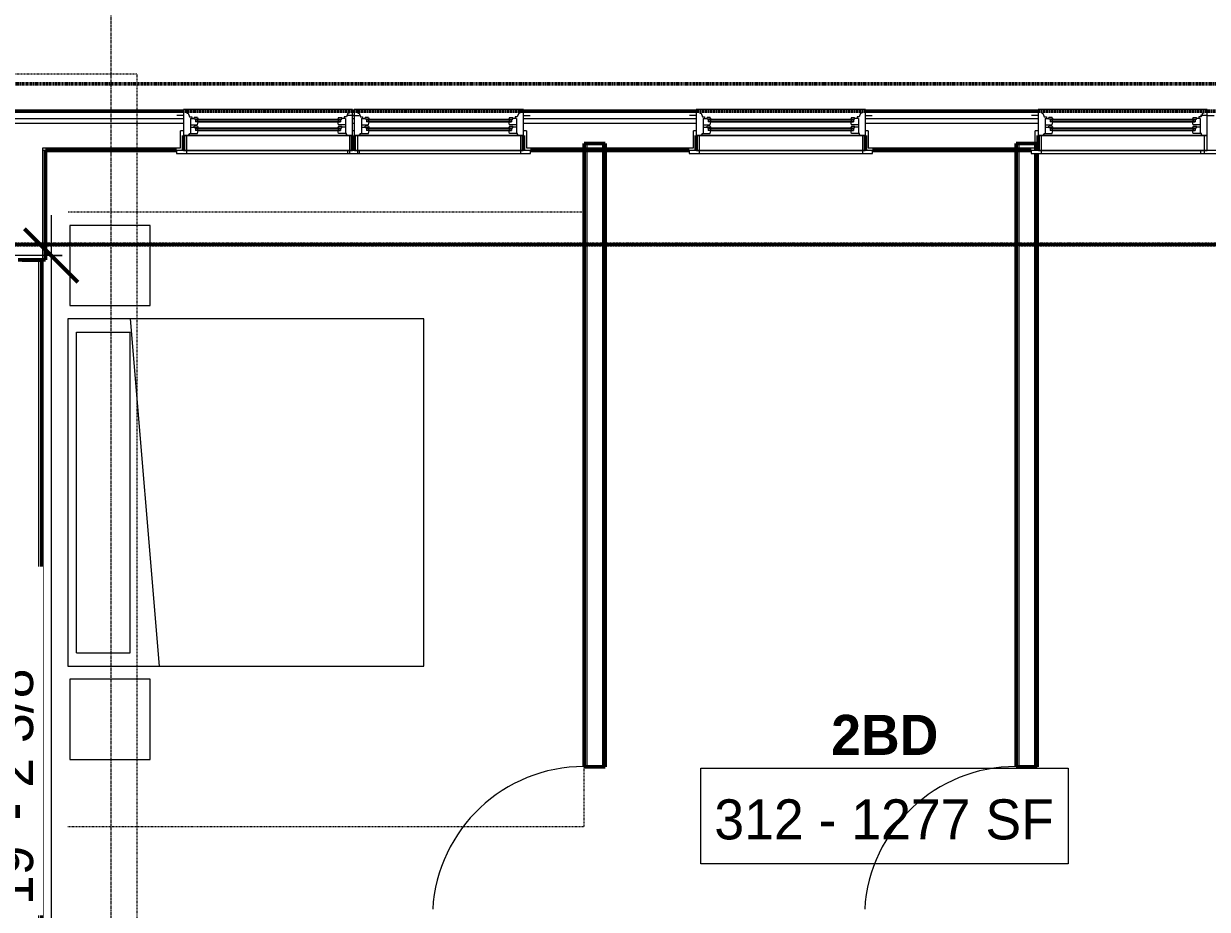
# Model space of a CAD drawing. Header units: inches. Extents: x -4217 to -1814, y 9706 to 12425.
# Drawn here: x -2520 to -2254.1, y 11939.3 to 12138.2 of the extents above; entities that cross this region are included whole.
import ezdxf

# ---------------------------------------------------------------- set-up
doc = ezdxf.new("R2010")
doc.units = ezdxf.units.IN
doc.header["$MEASUREMENT"] = 0
for name, pattern in [('Aligning Line 1_8_', [0.25, 0.125, -0.125]), ('Dash', [0.25, 0.125, -0.125]), ('Dash 1_16_', [0.125, 0.0625, -0.0625]), ('Double Dash 3_8_', [1, 0.375, -0.125, 0.125, -0.125, 0.125, -0.125]), ('Grid Line 1_2_', [0.875, 0.5, -0.125, 0.125, -0.125])]:
    doc.linetypes.add(name, pattern=pattern)
for name, color, linetype, lineweight in [('A-ANNO-DIMS', 211, 'Continuous', 9), ('A-ANNO-DIMS-96', 211, 'Continuous', 9), ('A-AREA-IDEN', 2, 'Continuous', 9), ('A-DOOR-1', 250, 'Continuous', 9), ('A-GLAZ-1', 250, 'Continuous', 9), ('A-GLAZ-2', 90, 'Continuous', 20), ('A-WALL', 113, 'Continuous', 13), ('A-WALL-11', 113, 'Continuous', 50), ('A-WALL-3', 10, 'Continuous', 50), ('A-WALL-4', 50, 'Continuous', 13), ('C-PROP-LINE-1', 10, 'Double Dash 3_8_', 50), ('C-PROP-LINE-2', 91, 'Dash 1_16_', 50), ('G-ANNO-SYMB-1', 147, 'Aligning Line 1_8_', 9), ('I-FURN-1', 250, 'Continuous', 9), ('I-FURN-HDLN-1', 250, 'Dash', 9), ('S-GRID-1', 1, 'Grid Line 1_2_', 9)]:
    doc.layers.add(name, color=color, linetype=linetype, lineweight=lineweight)
doc.styles.add('Century Gothic', font='ufonts.com_century-gothic.ttf', dxfattribs={"height": 9})
doc.styles.add('Century Gothic_B', font='GOTHICB.TTF', dxfattribs={"height": 9})
doc.dimstyles.new('OD__1_8__Tol__', dxfattribs={"dimscale": 12, "dimtxt": 9.397514, "dimasz": 1, "dimexe": 0.75, "dimexo": 0.5, "dimgap": 0.125, "dimtad": 1, "dimdec": 3, "dimrnd": 0.125, "dimzin": 3, "dimdsep": 46, "dimlunit": 4, "dimtxsty": 'Century Gothic', "dimblk1": 'OBLIQUE', "dimblk2": 'OBLIQUE', "dimsah": 1, "dimcen": 0.09, "dimdle": 0.75, "dimazin": 0, "dimtfac": 1, "dimtdec": 4, "dimtix": 1, "dimtmove": 0, "dimatfit": 3, "dimfxl": 1, "dimtvp": 1, "dimtfill": 1, "dimfrac": 2, "dimtolj": 1, "dimtzin": 0, "dimarcsym": 2})

# ---------------------------------------------------------------- blocks, each defined once
blk = doc.blocks.new('DIMBLOCK4-FLOOR PLAN - 3RD FLOOR')
at = {"layer": 'A-ANNO-DIMS-96'}
for p, q in [((-2935.52, 12116.34), (-2935.52, 12244.86)), ((-2072.36, 12120.15), (-2072.36, 12244.86)), ((-2935.52, 12235.86), (-2063.36, 12235.86)), ((-2935.52, 12235.86), (-2935.52, 12116.34)), ((-2072.36, 12235.86), (-2072.36, 12120.15))]:
    blk.add_line(p, q, dxfattribs=at)
at = {"layer": 'A-ANNO-DIMS-96', "lineweight": 50}
for p, q in [((-2935.52, 12235.86), (-2929.52, 12241.86)), ((-2072.36, 12235.86), (-2066.36, 12241.86)), ((-2935.52, 12235.86), (-2941.52, 12229.86)), ((-2072.36, 12235.86), (-2078.36, 12229.86))]:
    blk.add_line(p, q, dxfattribs=at)
at = {"layer": 'A-ANNO-DIMS-96', "color": 0, "insert": (-2538.18, 12248.89), "char_height": 9, "width": 82.1611, "attachment_point": 1, "line_spacing_factor": 0.984502, "style": 'Century Gothic', "bg_fill": 3, "box_fill_scale": 1.25, "bg_fill_color": 256, "bg_fill_true_color": 13158600, "bg_fill_transparency": 0}
blk.add_mtext('71\' - 11 1/8"', dxfattribs=at)
blk = doc.blocks.new('_Oblique')
at = {"color": 0, "linetype": 'ByBlock', "lineweight": -2}
blk.add_line((-0.5, -0.5), (0.5, 0.5), dxfattribs=at)
blk = doc.blocks.new('DIMBLOCK21-FLOOR PLAN - 3RD FLOOR')
at = {"layer": 'A-ANNO-DIMS-96'}
for p, q in [((-2513.86, 12095.19), (-2513.86, 11846.79)), ((-2511.38, 12086.19), (-2522.86, 12086.19)), ((-2513.86, 12086.19), (-2511.38, 12086.19)), ((-2511.38, 11855.79), (-2522.86, 11855.79)), ((-2513.86, 11855.79), (-2511.38, 11855.79))]:
    blk.add_line(p, q, dxfattribs=at)
at = {"layer": 'A-ANNO-DIMS-96', "lineweight": 50}
for p, q in [((-2513.86, 12086.19), (-2519.86, 12092.19)), ((-2513.86, 12086.19), (-2507.86, 12080.19)), ((-2513.86, 11855.79), (-2519.86, 11861.79)), ((-2513.86, 11855.79), (-2507.86, 11849.79))]:
    blk.add_line(p, q, dxfattribs=at)
at = {"layer": 'A-ANNO-DIMS-96', "color": 0, "insert": (-2526.9, 11940.26), "char_height": 9, "width": 73.7481, "attachment_point": 1, "rotation": 90, "line_spacing_factor": 0.984502, "style": 'Century Gothic', "bg_fill": 3, "box_fill_scale": 1.25, "bg_fill_color": 256, "bg_fill_true_color": 13158600, "bg_fill_transparency": 0}
blk.add_mtext('19\' - 2 3/8"', dxfattribs=at)

msp = doc.modelspace()

# ---------------------------------------------------------------- linework, layer by layer
at = {"layer": 'A-AREA-IDEN', "flags": 128}
msp.add_lwpolyline([(-2367.86007, 11971.02985), (-2285.36243, 11971.02985), (-2285.36243, 11949.53379), (-2367.86007, 11949.53379)], close=True, dxfattribs=at)
at = {"layer": 'A-DOOR-1'}
for centre in [(-2394.12374, 11937.32991), (-2297.07374, 11937.32991)]:
    msp.add_arc(centre, 34.06659, 90, 176.634313, dxfattribs=at)
at = {"layer": 'A-WALL'}
msp.add_line((-2516.57374, 11724.7394), (-2516.57374, 12085.1519), dxfattribs=at)
at = {"layer": 'A-WALL-11'}
for p, q in [((-2515.94874, 12085.1519), (-2520.32374, 12085.1519)), ((-2515.94874, 11837.1894), (-2515.94874, 12085.1519))]:
    msp.add_line(p, q, dxfattribs=at)
at = {"layer": 'A-WALL-3'}
for p, q in [((-2394.12374, 11971.32991), (-2389.37374, 11971.32991)), ((-2297.07374, 11971.32991), (-2292.32374, 11971.32991))]:
    msp.add_line(p, q, dxfattribs=at)
at = {"layer": 'I-FURN-1'}
for p, q in [((-2491.62374, 12074.92807), (-2491.62374, 12092.92807)), ((-2496.12374, 12071.92807), (-2489.54412, 11993.92807)), ((-2430.12374, 11993.92807), (-2430.12374, 12071.92807)), ((-2496.12374, 11996.92807), (-2496.12374, 12068.92807)), ((-2491.62374, 11972.99623), (-2491.62374, 11990.99623))]:
    msp.add_line(p, q, dxfattribs=at)
at = {"layer": 'I-FURN-HDLN-1'}
msp.add_line((-2394.12374, 11957.92807), (-2394.12374, 11971.32991), dxfattribs=at)

# ---------------------------------------------------------------- texts
at = {"layer": 'A-AREA-IDEN', "char_height": 9, "attachment_point": 1}
for s, insert, width, style in [('2BD', (-2338.61125, 11982.998), 28.785, 'Century Gothic_B'), ('312 - 1277 SF', (-2364.86007, 11964.02985), 92.415, 'Century Gothic')]:
    msp.add_mtext(s, dxfattribs=dict(at, insert=insert, width=width, style=style))

# ---------------------------------------------------------------- dimensions: what is measured, and where the dimension line sits
at = {"layer": 'A-ANNO-DIMS'}
dim = msp.add_linear_dim(base=(-2072.3612366797, 12235.8569580195), p1=(-2935.5237366792, 12110.3393961105), p2=(-2072.3612366797, 12114.1518961105), dimstyle='OD__1_8__Tol__', override={"dimpost": '<>', "dimfxl": 863.17092}, dxfattribs=at)
dim.commit()
dim.dimension.update_dxf_attribs({"geometry": 'DIMBLOCK4-FLOOR PLAN - 3RD FLOOR', "text_midpoint": (-2503.9424866795, 12242.5819750534)})

# ---------------------------------------------------------------- next in the draw order: linework, layer by layer
at = {"layer": 'A-GLAZ-1'}
for p, q in [((-2481.41671, 12116.6519), (-2480.82296, 12116.6519)), ((-2481.41671, 12116.2769), (-2480.82296, 12116.2769)), ((-2481.41671, 12114.7144), (-2480.82296, 12114.7144)), ((-2480.94796, 12116.6519), (-2480.94796, 12116.2769)), ((-2480.94796, 12114.7144), (-2480.94796, 12114.3394)), ((-2480.82296, 12116.7769), (-2449.42452, 12116.7769)), ((-2480.82296, 12116.6519), (-2449.42452, 12116.6519)), ((-2480.82296, 12116.2769), (-2449.42452, 12116.2769)), ((-2480.82296, 12116.1519), (-2449.42452, 12116.1519)), ((-2480.82296, 12114.8394), (-2449.42452, 12114.8394)), ((-2480.82296, 12114.7144), (-2449.42452, 12114.7144)), ((-2448.83077, 12116.6519), (-2449.42452, 12116.6519)), ((-2448.83077, 12116.2769), (-2449.42452, 12116.2769)), ((-2448.83077, 12114.7144), (-2449.42452, 12114.7144)), ((-2449.29952, 12116.6519), (-2449.29952, 12116.2769)), ((-2449.29952, 12114.7144), (-2449.29952, 12114.3394)), ((-2443.01671, 12116.6519), (-2442.42296, 12116.6519)), ((-2443.01671, 12116.2769), (-2442.42296, 12116.2769)), ((-2443.01671, 12114.7144), (-2442.42296, 12114.7144)), ((-2442.54796, 12116.6519), (-2442.54796, 12116.2769)), ((-2442.54796, 12114.7144), (-2442.54796, 12114.3394)), ((-2442.42296, 12116.7769), (-2411.02452, 12116.7769)), ((-2442.42296, 12116.6519), (-2411.02452, 12116.6519)), ((-2442.42296, 12116.2769), (-2411.02452, 12116.2769)), ((-2442.42296, 12116.1519), (-2411.02452, 12116.1519)), ((-2442.42296, 12114.8394), (-2411.02452, 12114.8394)), ((-2442.42296, 12114.7144), (-2411.02452, 12114.7144)), ((-2410.43077, 12116.6519), (-2411.02452, 12116.6519)), ((-2410.43077, 12116.2769), (-2411.02452, 12116.2769)), ((-2410.43077, 12114.7144), (-2411.02452, 12114.7144)), ((-2410.89952, 12116.6519), (-2410.89952, 12116.2769)), ((-2410.89952, 12114.7144), (-2410.89952, 12114.3394)), ((-2366.21671, 12116.6519), (-2365.62296, 12116.6519)), ((-2366.21671, 12116.2769), (-2365.62296, 12116.2769)), ((-2366.21671, 12114.7144), (-2365.62296, 12114.7144)), ((-2365.74796, 12116.6519), (-2365.74796, 12116.2769)), ((-2365.74796, 12114.7144), (-2365.74796, 12114.3394)), ((-2365.62296, 12116.7769), (-2334.22452, 12116.7769)), ((-2365.62296, 12116.6519), (-2334.22452, 12116.6519)), ((-2365.62296, 12116.2769), (-2334.22452, 12116.2769)), ((-2365.62296, 12116.1519), (-2334.22452, 12116.1519)), ((-2365.62296, 12114.8394), (-2334.22452, 12114.8394)), ((-2365.62296, 12114.7144), (-2334.22452, 12114.7144)), ((-2333.63077, 12116.6519), (-2334.22452, 12116.6519)), ((-2333.63077, 12116.2769), (-2334.22452, 12116.2769)), ((-2333.63077, 12114.7144), (-2334.22452, 12114.7144)), ((-2334.09952, 12116.6519), (-2334.09952, 12116.2769)), ((-2334.09952, 12114.7144), (-2334.09952, 12114.3394)), ((-2289.41671, 12116.6519), (-2288.82296, 12116.6519)), ((-2289.41671, 12116.2769), (-2288.82296, 12116.2769)), ((-2289.41671, 12114.7144), (-2288.82296, 12114.7144)), ((-2288.94796, 12116.6519), (-2288.94796, 12116.2769)), ((-2288.94796, 12114.7144), (-2288.94796, 12114.3394)), ((-2288.82296, 12116.7769), (-2257.42452, 12116.7769)), ((-2288.82296, 12116.6519), (-2257.42452, 12116.6519)), ((-2288.82296, 12116.2769), (-2257.42452, 12116.2769)), ((-2288.82296, 12116.1519), (-2257.42452, 12116.1519)), ((-2288.82296, 12114.8394), (-2257.42452, 12114.8394)), ((-2288.82296, 12114.7144), (-2257.42452, 12114.7144)), ((-2256.83077, 12116.6519), (-2257.42452, 12116.6519)), ((-2256.83077, 12116.2769), (-2257.42452, 12116.2769)), ((-2256.83077, 12114.7144), (-2257.42452, 12114.7144)), ((-2257.29952, 12116.6519), (-2257.29952, 12116.2769)), ((-2257.29952, 12114.7144), (-2257.29952, 12114.3394)), ((-2446.17452, 12113.0894), (-2484.07296, 12113.0894)), ((-2484.07296, 12113.0894), (-2484.07296, 12109.7144)), ((-2483.44796, 12113.0894), (-2483.44796, 12109.7144)), ((-2481.41671, 12114.3394), (-2480.82296, 12114.3394)), ((-2480.82296, 12114.3394), (-2449.42452, 12114.3394)), ((-2480.82296, 12114.2144), (-2449.42452, 12114.2144)), ((-2448.83077, 12114.3394), (-2449.42452, 12114.3394)), ((-2446.79952, 12113.0894), (-2446.79952, 12109.7144)), ((-2446.17452, 12109.7144), (-2446.17452, 12113.0894)), ((-2407.77452, 12113.0894), (-2445.67296, 12113.0894)), ((-2445.67296, 12113.0894), (-2445.67296, 12109.7144)), ((-2445.04796, 12113.0894), (-2445.04796, 12109.7144)), ((-2443.01671, 12114.3394), (-2442.42296, 12114.3394)), ((-2442.42296, 12114.3394), (-2411.02452, 12114.3394)), ((-2442.42296, 12114.2144), (-2411.02452, 12114.2144)), ((-2410.43077, 12114.3394), (-2411.02452, 12114.3394)), ((-2408.39952, 12113.0894), (-2408.39952, 12109.7144)), ((-2407.77452, 12109.7144), (-2407.77452, 12113.0894)), ((-2330.97452, 12113.0894), (-2368.87296, 12113.0894)), ((-2368.87296, 12113.0894), (-2368.87296, 12109.7144)), ((-2368.24796, 12113.0894), (-2368.24796, 12109.7144)), ((-2366.21671, 12114.3394), (-2365.62296, 12114.3394)), ((-2365.62296, 12114.3394), (-2334.22452, 12114.3394)), ((-2365.62296, 12114.2144), (-2334.22452, 12114.2144)), ((-2333.63077, 12114.3394), (-2334.22452, 12114.3394)), ((-2331.59952, 12113.0894), (-2331.59952, 12109.7144)), ((-2330.97452, 12109.7144), (-2330.97452, 12113.0894)), ((-2254.17452, 12113.0894), (-2292.07296, 12113.0894)), ((-2292.07296, 12113.0894), (-2292.07296, 12109.7144)), ((-2291.44796, 12113.0894), (-2291.44796, 12109.7144)), ((-2289.41671, 12114.3394), (-2288.82296, 12114.3394)), ((-2288.82296, 12114.3394), (-2257.42452, 12114.3394)), ((-2288.82296, 12114.2144), (-2257.42452, 12114.2144)), ((-2256.83077, 12114.3394), (-2257.42452, 12114.3394)), ((-2254.79952, 12113.0894), (-2254.79952, 12109.7144)), ((-2254.17452, 12109.7144), (-2254.17452, 12113.0894)), ((-2444.54952, 12109.7144), (-2485.69796, 12109.7144)), ((-2485.69796, 12109.7144), (-2485.69796, 12109.0894)), ((-2485.69796, 12109.0894), (-2444.54952, 12109.0894)), ((-2484.07296, 12109.7144), (-2446.17452, 12109.7144)), ((-2483.44796, 12109.7144), (-2483.44796, 12109.0894)), ((-2406.14952, 12109.7144), (-2447.29796, 12109.7144)), ((-2447.29796, 12109.7144), (-2447.29796, 12109.0894)), ((-2447.29796, 12109.0894), (-2406.14952, 12109.0894)), ((-2446.79952, 12109.7144), (-2446.79952, 12109.0894)), ((-2445.67296, 12109.7144), (-2407.77452, 12109.7144)), ((-2445.04796, 12109.7144), (-2445.04796, 12109.0894)), ((-2444.54952, 12109.0894), (-2444.54952, 12109.7144)), ((-2408.39952, 12109.7144), (-2408.39952, 12109.0894)), ((-2406.14952, 12109.0894), (-2406.14952, 12109.7144)), ((-2329.34952, 12109.7144), (-2370.49796, 12109.7144)), ((-2370.49796, 12109.7144), (-2370.49796, 12109.0894)), ((-2370.49796, 12109.0894), (-2329.34952, 12109.0894)), ((-2368.87296, 12109.7144), (-2330.97452, 12109.7144)), ((-2368.24796, 12109.7144), (-2368.24796, 12109.0894)), ((-2331.59952, 12109.7144), (-2331.59952, 12109.0894)), ((-2329.34952, 12109.0894), (-2329.34952, 12109.7144)), ((-2252.54952, 12109.7144), (-2293.69796, 12109.7144)), ((-2293.69796, 12109.7144), (-2293.69796, 12109.0894)), ((-2293.69796, 12109.0894), (-2252.54952, 12109.0894)), ((-2292.07296, 12109.7144), (-2254.17452, 12109.7144)), ((-2291.44796, 12109.7144), (-2291.44796, 12109.0894)), ((-2214.52452, 12109.7144), (-2255.67296, 12109.7144)), ((-2255.67296, 12109.7144), (-2255.67296, 12109.0894)), ((-2255.67296, 12109.0894), (-2214.52452, 12109.0894)), ((-2254.79952, 12109.7144), (-2254.79952, 12109.0894))]:
    msp.add_line(p, q, dxfattribs=at)
at = {"layer": 'A-GLAZ-2'}
for p, q in [((-2484.13546, 12117.5894), (-2485.63546, 12117.5894)), ((-2446.11202, 12118.9644), (-2484.13546, 12118.9644)), ((-2484.13546, 12118.9644), (-2484.13546, 12113.0894)), ((-2483.32296, 12118.9644), (-2483.32296, 12118.1519)), ((-2483.32296, 12118.1519), (-2483.04827, 12118.1519)), ((-2483.04827, 12118.1519), (-2482.72921, 12117.3394)), ((-2482.72921, 12117.3394), (-2482.26046, 12117.3394)), ((-2482.26046, 12117.3394), (-2482.26046, 12116.9019)), ((-2480.97921, 12117.12065), (-2481.69796, 12117.12065)), ((-2481.69796, 12116.7769), (-2481.69796, 12117.12065)), ((-2480.97921, 12117.12065), (-2480.82608, 12116.7769)), ((-2449.26827, 12117.12065), (-2449.42139, 12116.7769)), ((-2449.26827, 12117.12065), (-2448.54952, 12117.12065)), ((-2448.54952, 12116.7769), (-2448.54952, 12117.12065)), ((-2447.98702, 12117.3394), (-2447.98702, 12116.9019)), ((-2447.51827, 12117.3394), (-2447.98702, 12117.3394)), ((-2447.1992, 12118.1519), (-2447.51827, 12117.3394)), ((-2445.73546, 12117.5894), (-2447.23546, 12117.5894)), ((-2446.92452, 12118.1519), (-2447.1992, 12118.1519)), ((-2446.92452, 12118.9644), (-2446.92452, 12118.1519)), ((-2446.11202, 12113.0894), (-2446.11202, 12118.9644)), ((-2446.11202, 12117.5894), (-2444.61202, 12117.5894)), ((-2407.71202, 12118.9644), (-2445.73546, 12118.9644)), ((-2445.73546, 12118.9644), (-2445.73546, 12113.0894)), ((-2444.92296, 12118.9644), (-2444.92296, 12118.1519)), ((-2444.92296, 12118.1519), (-2444.64827, 12118.1519)), ((-2444.64827, 12118.1519), (-2444.32921, 12117.3394)), ((-2444.32921, 12117.3394), (-2443.86046, 12117.3394)), ((-2443.86046, 12117.3394), (-2443.86046, 12116.9019)), ((-2442.57921, 12117.12065), (-2443.29796, 12117.12065)), ((-2443.29796, 12116.7769), (-2443.29796, 12117.12065)), ((-2442.57921, 12117.12065), (-2442.42608, 12116.7769)), ((-2410.86827, 12117.12065), (-2411.02139, 12116.7769)), ((-2410.86827, 12117.12065), (-2410.14952, 12117.12065)), ((-2410.14952, 12116.7769), (-2410.14952, 12117.12065)), ((-2409.58702, 12117.3394), (-2409.58702, 12116.9019)), ((-2409.11827, 12117.3394), (-2409.58702, 12117.3394)), ((-2408.7992, 12118.1519), (-2409.11827, 12117.3394)), ((-2408.52452, 12118.1519), (-2408.7992, 12118.1519)), ((-2408.52452, 12118.9644), (-2408.52452, 12118.1519)), ((-2407.71202, 12113.0894), (-2407.71202, 12118.9644)), ((-2407.71202, 12117.5894), (-2406.21202, 12117.5894)), ((-2368.93546, 12117.5894), (-2370.43546, 12117.5894)), ((-2330.91202, 12118.9644), (-2368.93546, 12118.9644)), ((-2368.93546, 12118.9644), (-2368.93546, 12113.0894)), ((-2368.12296, 12118.9644), (-2368.12296, 12118.1519)), ((-2368.12296, 12118.1519), (-2367.84827, 12118.1519)), ((-2367.84827, 12118.1519), (-2367.52921, 12117.3394)), ((-2367.52921, 12117.3394), (-2367.06046, 12117.3394)), ((-2367.06046, 12117.3394), (-2367.06046, 12116.9019)), ((-2365.77921, 12117.12065), (-2366.49796, 12117.12065)), ((-2366.49796, 12116.7769), (-2366.49796, 12117.12065)), ((-2365.77921, 12117.12065), (-2365.62608, 12116.7769)), ((-2334.06827, 12117.12065), (-2334.22139, 12116.7769)), ((-2334.06827, 12117.12065), (-2333.34952, 12117.12065)), ((-2333.34952, 12116.7769), (-2333.34952, 12117.12065)), ((-2332.78702, 12117.3394), (-2332.78702, 12116.9019)), ((-2332.31827, 12117.3394), (-2332.78702, 12117.3394)), ((-2331.9992, 12118.1519), (-2332.31827, 12117.3394)), ((-2331.72452, 12118.1519), (-2331.9992, 12118.1519)), ((-2331.72452, 12118.9644), (-2331.72452, 12118.1519)), ((-2330.91202, 12113.0894), (-2330.91202, 12118.9644)), ((-2330.91202, 12117.5894), (-2329.41202, 12117.5894)), ((-2292.13546, 12117.5894), (-2293.63546, 12117.5894)), ((-2254.11202, 12118.9644), (-2292.13546, 12118.9644)), ((-2292.13546, 12118.9644), (-2292.13546, 12113.0894)), ((-2291.32296, 12118.9644), (-2291.32296, 12118.1519)), ((-2291.32296, 12118.1519), (-2291.04827, 12118.1519)), ((-2291.04827, 12118.1519), (-2290.72921, 12117.3394)), ((-2290.72921, 12117.3394), (-2290.26046, 12117.3394)), ((-2290.26046, 12117.3394), (-2290.26046, 12116.9019)), ((-2288.97921, 12117.12065), (-2289.69796, 12117.12065)), ((-2289.69796, 12116.7769), (-2289.69796, 12117.12065)), ((-2288.97921, 12117.12065), (-2288.82608, 12116.7769)), ((-2257.26827, 12117.12065), (-2257.42139, 12116.7769)), ((-2257.26827, 12117.12065), (-2256.54952, 12117.12065)), ((-2256.54952, 12116.7769), (-2256.54952, 12117.12065)), ((-2255.98702, 12117.3394), (-2255.98702, 12116.9019)), ((-2255.51827, 12117.3394), (-2255.98702, 12117.3394)), ((-2254.11046, 12117.5894), (-2255.61046, 12117.5894)), ((-2255.1992, 12118.1519), (-2255.51827, 12117.3394)), ((-2254.92452, 12118.1519), (-2255.1992, 12118.1519)), ((-2254.92452, 12118.9644), (-2254.92452, 12118.1519)), ((-2254.11202, 12113.0894), (-2254.11202, 12118.9644)), ((-2254.11202, 12117.5894), (-2252.61202, 12117.5894)), ((-2482.54171, 12116.9019), (-2481.69796, 12116.9019)), ((-2482.54171, 12116.9019), (-2482.54171, 12113.5894)), ((-2482.54171, 12115.5269), (-2480.97921, 12115.5269)), ((-2482.54171, 12114.9644), (-2481.69796, 12114.9644)), ((-2480.82608, 12116.7769), (-2481.69796, 12116.7769)), ((-2480.97921, 12115.18315), (-2481.69796, 12115.18315)), ((-2481.69796, 12114.8394), (-2481.69796, 12115.18315)), ((-2480.82608, 12114.8394), (-2481.69796, 12114.8394)), ((-2481.41671, 12116.7769), (-2481.41671, 12116.1519)), ((-2480.82296, 12116.1519), (-2481.41671, 12116.1519)), ((-2481.41671, 12114.8394), (-2481.41671, 12114.2144)), ((-2480.97921, 12115.5269), (-2480.82296, 12116.1519)), ((-2480.97921, 12115.18315), (-2480.82608, 12114.8394)), ((-2449.42452, 12116.1519), (-2448.83077, 12116.1519)), ((-2449.26827, 12115.5269), (-2449.42452, 12116.1519)), ((-2449.42139, 12116.7769), (-2448.54952, 12116.7769)), ((-2449.26827, 12115.18315), (-2449.42139, 12114.8394)), ((-2449.42139, 12114.8394), (-2448.54952, 12114.8394)), ((-2447.70577, 12115.5269), (-2449.26827, 12115.5269)), ((-2449.26827, 12115.18315), (-2448.54952, 12115.18315)), ((-2448.83077, 12116.7769), (-2448.83077, 12116.1519)), ((-2448.83077, 12114.8394), (-2448.83077, 12114.2144)), ((-2447.70577, 12116.9019), (-2448.54952, 12116.9019)), ((-2448.54952, 12114.8394), (-2448.54952, 12115.18315)), ((-2447.70577, 12114.9644), (-2448.54952, 12114.9644)), ((-2447.70577, 12116.9019), (-2447.70577, 12113.5894)), ((-2444.14171, 12116.9019), (-2443.29796, 12116.9019)), ((-2444.14171, 12116.9019), (-2444.14171, 12113.5894)), ((-2444.14171, 12115.5269), (-2442.57921, 12115.5269)), ((-2444.14171, 12114.9644), (-2443.29796, 12114.9644)), ((-2442.42608, 12116.7769), (-2443.29796, 12116.7769)), ((-2442.57921, 12115.18315), (-2443.29796, 12115.18315)), ((-2443.29796, 12114.8394), (-2443.29796, 12115.18315)), ((-2442.42608, 12114.8394), (-2443.29796, 12114.8394)), ((-2443.01671, 12116.7769), (-2443.01671, 12116.1519)), ((-2442.42296, 12116.1519), (-2443.01671, 12116.1519)), ((-2443.01671, 12114.8394), (-2443.01671, 12114.2144)), ((-2442.57921, 12115.5269), (-2442.42296, 12116.1519)), ((-2442.57921, 12115.18315), (-2442.42608, 12114.8394)), ((-2411.02452, 12116.1519), (-2410.43077, 12116.1519)), ((-2410.86827, 12115.5269), (-2411.02452, 12116.1519)), ((-2411.02139, 12116.7769), (-2410.14952, 12116.7769)), ((-2410.86827, 12115.18315), (-2411.02139, 12114.8394)), ((-2411.02139, 12114.8394), (-2410.14952, 12114.8394)), ((-2409.30577, 12115.5269), (-2410.86827, 12115.5269)), ((-2410.86827, 12115.18315), (-2410.14952, 12115.18315)), ((-2410.43077, 12116.7769), (-2410.43077, 12116.1519)), ((-2410.43077, 12114.8394), (-2410.43077, 12114.2144)), ((-2409.30577, 12116.9019), (-2410.14952, 12116.9019)), ((-2410.14952, 12114.8394), (-2410.14952, 12115.18315)), ((-2409.30577, 12114.9644), (-2410.14952, 12114.9644)), ((-2409.30577, 12116.9019), (-2409.30577, 12113.5894)), ((-2367.34171, 12116.9019), (-2366.49796, 12116.9019)), ((-2367.34171, 12116.9019), (-2367.34171, 12113.5894)), ((-2367.34171, 12115.5269), (-2365.77921, 12115.5269)), ((-2367.34171, 12114.9644), (-2366.49796, 12114.9644)), ((-2365.62608, 12116.7769), (-2366.49796, 12116.7769)), ((-2365.77921, 12115.18315), (-2366.49796, 12115.18315)), ((-2366.49796, 12114.8394), (-2366.49796, 12115.18315)), ((-2365.62608, 12114.8394), (-2366.49796, 12114.8394)), ((-2366.21671, 12116.7769), (-2366.21671, 12116.1519)), ((-2365.62296, 12116.1519), (-2366.21671, 12116.1519)), ((-2366.21671, 12114.8394), (-2366.21671, 12114.2144)), ((-2365.77921, 12115.5269), (-2365.62296, 12116.1519)), ((-2365.77921, 12115.18315), (-2365.62608, 12114.8394)), ((-2334.22452, 12116.1519), (-2333.63077, 12116.1519)), ((-2334.06827, 12115.5269), (-2334.22452, 12116.1519)), ((-2334.22139, 12116.7769), (-2333.34952, 12116.7769)), ((-2334.06827, 12115.18315), (-2334.22139, 12114.8394)), ((-2334.22139, 12114.8394), (-2333.34952, 12114.8394)), ((-2332.50577, 12115.5269), (-2334.06827, 12115.5269)), ((-2334.06827, 12115.18315), (-2333.34952, 12115.18315)), ((-2333.63077, 12116.7769), (-2333.63077, 12116.1519)), ((-2333.63077, 12114.8394), (-2333.63077, 12114.2144)), ((-2332.50577, 12116.9019), (-2333.34952, 12116.9019)), ((-2333.34952, 12114.8394), (-2333.34952, 12115.18315)), ((-2332.50577, 12114.9644), (-2333.34952, 12114.9644)), ((-2332.50577, 12116.9019), (-2332.50577, 12113.5894)), ((-2290.54171, 12116.9019), (-2289.69796, 12116.9019)), ((-2290.54171, 12116.9019), (-2290.54171, 12113.5894)), ((-2290.54171, 12115.5269), (-2288.97921, 12115.5269)), ((-2290.54171, 12114.9644), (-2289.69796, 12114.9644)), ((-2288.82608, 12116.7769), (-2289.69796, 12116.7769)), ((-2288.97921, 12115.18315), (-2289.69796, 12115.18315)), ((-2289.69796, 12114.8394), (-2289.69796, 12115.18315)), ((-2288.82608, 12114.8394), (-2289.69796, 12114.8394)), ((-2289.41671, 12116.7769), (-2289.41671, 12116.1519)), ((-2288.82296, 12116.1519), (-2289.41671, 12116.1519)), ((-2289.41671, 12114.8394), (-2289.41671, 12114.2144)), ((-2288.97921, 12115.5269), (-2288.82296, 12116.1519)), ((-2288.97921, 12115.18315), (-2288.82608, 12114.8394)), ((-2257.42452, 12116.1519), (-2256.83077, 12116.1519)), ((-2257.26827, 12115.5269), (-2257.42452, 12116.1519)), ((-2257.42139, 12116.7769), (-2256.54952, 12116.7769)), ((-2257.26827, 12115.18315), (-2257.42139, 12114.8394)), ((-2257.42139, 12114.8394), (-2256.54952, 12114.8394)), ((-2255.70577, 12115.5269), (-2257.26827, 12115.5269)), ((-2257.26827, 12115.18315), (-2256.54952, 12115.18315)), ((-2256.83077, 12116.7769), (-2256.83077, 12116.1519)), ((-2256.83077, 12114.8394), (-2256.83077, 12114.2144)), ((-2255.70577, 12116.9019), (-2256.54952, 12116.9019)), ((-2256.54952, 12114.8394), (-2256.54952, 12115.18315)), ((-2255.70577, 12114.9644), (-2256.54952, 12114.9644)), ((-2255.70577, 12116.9019), (-2255.70577, 12113.5894)), ((-2484.13546, 12113.0894), (-2446.11202, 12113.0894)), ((-2482.79171, 12113.36956), (-2483.12559, 12113.0894)), ((-2482.79171, 12113.36956), (-2482.79171, 12113.5894)), ((-2482.79171, 12113.5894), (-2480.97921, 12113.5894)), ((-2480.82296, 12114.2144), (-2481.41671, 12114.2144)), ((-2480.97921, 12113.5894), (-2480.82296, 12114.2144)), ((-2449.42452, 12114.2144), (-2448.83077, 12114.2144)), ((-2449.26827, 12113.5894), (-2449.42452, 12114.2144)), ((-2447.45577, 12113.5894), (-2449.26827, 12113.5894)), ((-2447.45577, 12113.36956), (-2447.45577, 12113.5894)), ((-2447.45577, 12113.36956), (-2447.12189, 12113.0894)), ((-2445.73546, 12113.0894), (-2407.71202, 12113.0894)), ((-2444.39171, 12113.36956), (-2444.72559, 12113.0894)), ((-2444.39171, 12113.36956), (-2444.39171, 12113.5894)), ((-2444.39171, 12113.5894), (-2442.57921, 12113.5894)), ((-2442.42296, 12114.2144), (-2443.01671, 12114.2144)), ((-2442.57921, 12113.5894), (-2442.42296, 12114.2144)), ((-2411.02452, 12114.2144), (-2410.43077, 12114.2144)), ((-2410.86827, 12113.5894), (-2411.02452, 12114.2144)), ((-2409.05577, 12113.5894), (-2410.86827, 12113.5894)), ((-2409.05577, 12113.36956), (-2409.05577, 12113.5894)), ((-2409.05577, 12113.36956), (-2408.72189, 12113.0894)), ((-2368.93546, 12113.0894), (-2330.91202, 12113.0894)), ((-2367.59171, 12113.36956), (-2367.92559, 12113.0894)), ((-2367.59171, 12113.36956), (-2367.59171, 12113.5894)), ((-2367.59171, 12113.5894), (-2365.77921, 12113.5894)), ((-2365.62296, 12114.2144), (-2366.21671, 12114.2144)), ((-2365.77921, 12113.5894), (-2365.62296, 12114.2144)), ((-2334.22452, 12114.2144), (-2333.63077, 12114.2144)), ((-2334.06827, 12113.5894), (-2334.22452, 12114.2144)), ((-2332.25577, 12113.5894), (-2334.06827, 12113.5894)), ((-2332.25577, 12113.36956), (-2332.25577, 12113.5894)), ((-2332.25577, 12113.36956), (-2331.92189, 12113.0894)), ((-2292.13546, 12113.0894), (-2254.11202, 12113.0894)), ((-2290.79171, 12113.36956), (-2291.12559, 12113.0894)), ((-2290.79171, 12113.36956), (-2290.79171, 12113.5894)), ((-2290.79171, 12113.5894), (-2288.97921, 12113.5894)), ((-2288.82296, 12114.2144), (-2289.41671, 12114.2144)), ((-2288.97921, 12113.5894), (-2288.82296, 12114.2144)), ((-2257.42452, 12114.2144), (-2256.83077, 12114.2144)), ((-2257.26827, 12113.5894), (-2257.42452, 12114.2144)), ((-2255.45577, 12113.5894), (-2257.26827, 12113.5894)), ((-2255.45577, 12113.36956), (-2255.45577, 12113.5894)), ((-2255.45577, 12113.36956), (-2255.12189, 12113.0894))]:
    msp.add_line(p, q, dxfattribs=at)
at = {"layer": 'A-WALL-3'}
for p, q in [((-2484.13546, 12118.5894), (-2676.51202, 12118.5894)), ((-2445.73546, 12118.5894), (-2446.11202, 12118.5894)), ((-2368.93546, 12118.5894), (-2407.71202, 12118.5894)), ((-2292.13546, 12118.5894), (-2330.91202, 12118.5894)), ((-2484.13546, 12109.7144), (-2484.13546, 12113.0894)), ((-2446.11202, 12113.0894), (-2446.11202, 12109.7144)), ((-2445.73546, 12109.7144), (-2445.73546, 12113.0894)), ((-2407.71202, 12113.0894), (-2407.71202, 12109.7144)), ((-2368.93546, 12109.7144), (-2368.93546, 12113.0894)), ((-2330.91202, 12113.0894), (-2330.91202, 12109.7144)), ((-2292.13546, 12109.7144), (-2292.13546, 12113.0894)), ((-2515.09874, 12109.7144), (-2485.69796, 12109.7144)), ((-2406.14952, 12109.7144), (-2370.49796, 12109.7144)), ((-2389.37374, 12111.3394), (-2394.12374, 12111.3394)), ((-2394.12374, 12111.3394), (-2394.12374, 11971.32991)), ((-2389.37374, 11971.32991), (-2389.37374, 12111.3394)), ((-2329.34952, 12109.7144), (-2293.69796, 12109.7144)), ((-2292.32374, 12111.3394), (-2297.07374, 12111.3394)), ((-2297.07374, 12111.3394), (-2297.07374, 11971.32991)), ((-2292.32374, 12109.7144), (-2292.32374, 12111.3394)), ((-2292.32374, 11971.32991), (-2292.32374, 12109.0894))]:
    msp.add_line(p, q, dxfattribs=at)
at = {"layer": 'A-WALL-4'}
for p, q in [((-2484.13546, 12118.3394), (-2676.51202, 12118.3394)), ((-2445.73546, 12118.3394), (-2446.11202, 12118.3394)), ((-2368.93546, 12118.3394), (-2407.71202, 12118.3394)), ((-2292.13546, 12118.3394), (-2330.91202, 12118.3394)), ((-2484.13546, 12116.8394), (-2676.51202, 12116.8394)), ((-2484.13546, 12115.8394), (-2676.51202, 12115.8394)), ((-2445.73546, 12116.8394), (-2446.11202, 12116.8394)), ((-2445.73546, 12115.8394), (-2446.11202, 12115.8394)), ((-2368.93546, 12116.8394), (-2407.71202, 12116.8394)), ((-2368.93546, 12115.8394), (-2407.71202, 12115.8394)), ((-2292.13546, 12116.8394), (-2330.91202, 12116.8394)), ((-2292.13546, 12115.8394), (-2330.91202, 12115.8394)), ((-2484.76046, 12110.3394), (-2484.76046, 12114.1519)), ((-2484.13546, 12114.1519), (-2484.76046, 12114.1519)), ((-2445.73546, 12114.1519), (-2446.11202, 12114.1519)), ((-2407.08702, 12114.1519), (-2407.71202, 12114.1519)), ((-2407.08702, 12114.1519), (-2407.08702, 12110.3394)), ((-2369.56046, 12110.3394), (-2369.56046, 12114.1519)), ((-2368.93546, 12114.1519), (-2369.56046, 12114.1519)), ((-2330.28702, 12114.1519), (-2330.91202, 12114.1519)), ((-2330.28702, 12114.1519), (-2330.28702, 12110.3394)), ((-2292.76046, 12110.3394), (-2292.76046, 12114.1519)), ((-2292.13546, 12114.1519), (-2292.76046, 12114.1519)), ((-2515.72374, 12110.3394), (-2484.76046, 12110.3394)), ((-2515.72374, 12109.7144), (-2515.72374, 12110.3394)), ((-2515.09874, 12109.7144), (-2515.72374, 12109.7144)), ((-2407.08702, 12110.3394), (-2369.56046, 12110.3394)), ((-2393.49874, 12111.3394), (-2393.49874, 11971.32991)), ((-2389.99874, 12111.3394), (-2389.99874, 11971.32991)), ((-2330.28702, 12110.3394), (-2292.76046, 12110.3394)), ((-2296.44874, 12111.3394), (-2296.44874, 11971.32991)), ((-2292.94874, 12111.3394), (-2292.94874, 12109.7144)), ((-2292.94874, 12109.0894), (-2292.94874, 11971.32991))]:
    msp.add_line(p, q, dxfattribs=at)
at = {"layer": 'C-PROP-LINE-1'}
msp.add_line((-3869.44796, 12124.68951), (-1910.90801, 12124.68951), dxfattribs=at)
at = {"layer": 'C-PROP-LINE-2'}
msp.add_line((-2068.92374, 12118.5894), (-2523.72374, 12118.5894), dxfattribs=at)
at = {"layer": 'G-ANNO-SYMB-1'}
for q in [(-2732.74303, 12126.90448), (-2494.60857, 11811.24352)]:
    msp.add_line((-2494.60857, 12126.90448), q, dxfattribs=at)
at = {"layer": 'S-GRID-1'}
msp.add_line((-2500.32374, 9836.17969), (-2500.32374, 12376.79045), dxfattribs=at)

# ---------------------------------------------------------------- next in the draw order: dimensions: what is measured, and where the dimension line sits
at = {"layer": 'A-ANNO-DIMS'}
dim = msp.add_linear_dim(base=(-2513.8637, 11855.7894), p1=(-2505.37842, 12086.1894), p2=(-2505.37842, 11855.7894), angle=90, dimstyle='OD__1_8__Tol__', override={"dimpost": '<>', "dimfxl": 230.4}, dxfattribs=at)
dim.commit()
dim.dimension.update_dxf_attribs({"geometry": 'DIMBLOCK21-FLOOR PLAN - 3RD FLOOR', "text_midpoint": (-2520.58872, 11970.9894)})

# ---------------------------------------------------------------- next in the draw order: linework, layer by layer
at = {"layer": 'A-WALL-3'}
for p, q in [((-2515.09874, 12085.1894), (-2515.09874, 12109.7144)), ((-2521.22374, 12085.1894), (-2515.09874, 12085.1894))]:
    msp.add_line(p, q, dxfattribs=at)
at = {"layer": 'A-WALL-4'}
msp.add_line((-2515.72374, 12085.1894), (-2515.72374, 12109.7144), dxfattribs=at)
at = {"layer": 'C-PROP-LINE-1'}
msp.add_line((-3833.41046, 12088.68951), (-1910.90801, 12088.68951), dxfattribs=at)
at = {"layer": 'C-PROP-LINE-2'}
msp.add_line((-2099.26202, 12088.5894), (-3832.16202, 12088.5894), dxfattribs=at)
at = {"layer": 'I-FURN-1'}
for p, q in [((-2509.62374, 12092.92807), (-2509.62374, 12074.92807)), ((-2491.62374, 12092.92807), (-2509.62374, 12092.92807)), ((-2509.62374, 12074.92807), (-2491.62374, 12074.92807)), ((-2510.12374, 12071.92807), (-2510.12374, 11993.92807)), ((-2430.12374, 12071.92807), (-2510.12374, 12071.92807)), ((-2508.12374, 12068.92807), (-2496.12374, 12068.92807)), ((-2508.12374, 11996.92807), (-2508.12374, 12068.92807)), ((-2508.12374, 11996.92807), (-2496.12374, 11996.92807)), ((-2510.12374, 11993.92807), (-2430.12374, 11993.92807)), ((-2509.62374, 11990.99623), (-2509.62374, 11972.99623)), ((-2491.62374, 11990.99623), (-2509.62374, 11990.99623)), ((-2509.62374, 11972.99623), (-2491.62374, 11972.99623))]:
    msp.add_line(p, q, dxfattribs=at)
at = {"layer": 'I-FURN-HDLN-1'}
for p, q in [((-2394.12374, 12095.92807), (-2510.12374, 12095.92807)), ((-2510.12374, 11957.92807), (-2394.12374, 11957.92807))]:
    msp.add_line(p, q, dxfattribs=at)

doc.saveas('drawing.dxf')
